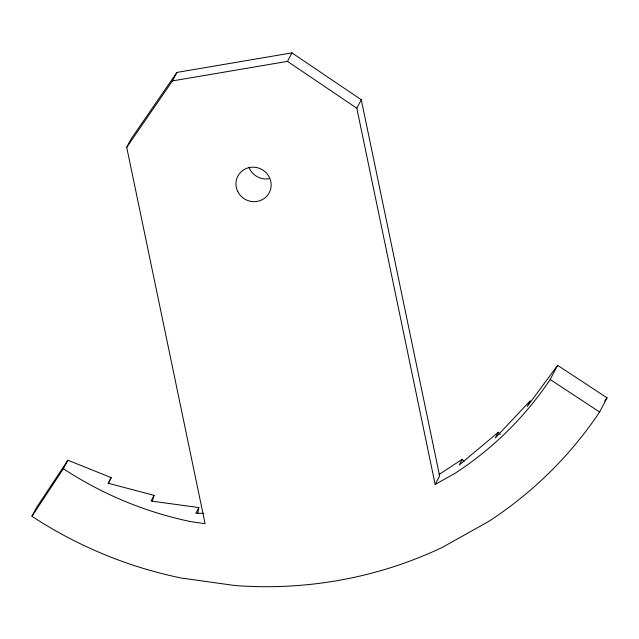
<?xml version="1.0" encoding="UTF-8"?>
<svg xmlns="http://www.w3.org/2000/svg" width="639" height="639" viewBox="0 0 639 639"><rect width="100%" height="100%" fill="white"/><g stroke="black" fill="none" stroke-linecap="round" stroke-linejoin="round"><path stroke-width="0.96" d="M197.778 513.397L198.825 507.574L151.116 501.032L154.087 495.361L108.207 483.26L111.186 477.589L67.862 460.232L36.415 507.781L31.95 516.288A414.352 398.896 27.7 0 0 181.236 578.023L234.649 585.5A414.352 398.896 27.7 0 0 442.404 547.343L488.428 521.6A414.352 398.896 27.7 0 0 599.606 412.019L607.05 397.841L557.615 365.324L527.279 406.444L530.258 400.765L495.313 437.939L498.292 432.268L500.273 434.448M152.274 500.976L154.087 495.361M108.199 483.787L111.186 477.589M31.95 516.288L63.397 468.738A355.156 341.905 27.7 0 0 191.38 521.751L205.087 523.676L126.714 147.321L131.171 138.831L176.899 72.423L291.951 52.877L361.275 99.732L439.632 475.943L435.159 484.45L356.818 108.223L361.275 99.732M126.714 147.321L172.442 80.913L176.899 72.423M63.397 468.738L67.862 460.232M172.442 80.913L287.494 61.368L291.951 52.877M198.825 507.574L195.846 513.245L203.809 513.373M463.978 461.725L462.269 459.281L459.289 464.952L498.292 432.268M435.159 484.45L454.816 473.459A355.156 341.905 27.7 0 0 550.171 379.51L557.615 365.324M604.686 401.028L607.05 397.841M438.961 474.513L462.269 459.281M550.171 379.51L599.606 412.019M287.494 61.368L356.818 108.223M269.003 178.72A17.756 17.093 27.7 0 1 248.97 167.29M237.796 191.652A17.756 17.093 27.7 0 0 268.252 194.36A17.756 17.093 27.7 0 0 254.602 167.25A17.756 17.093 27.7 0 0 237.796 191.652"/></g></svg>
